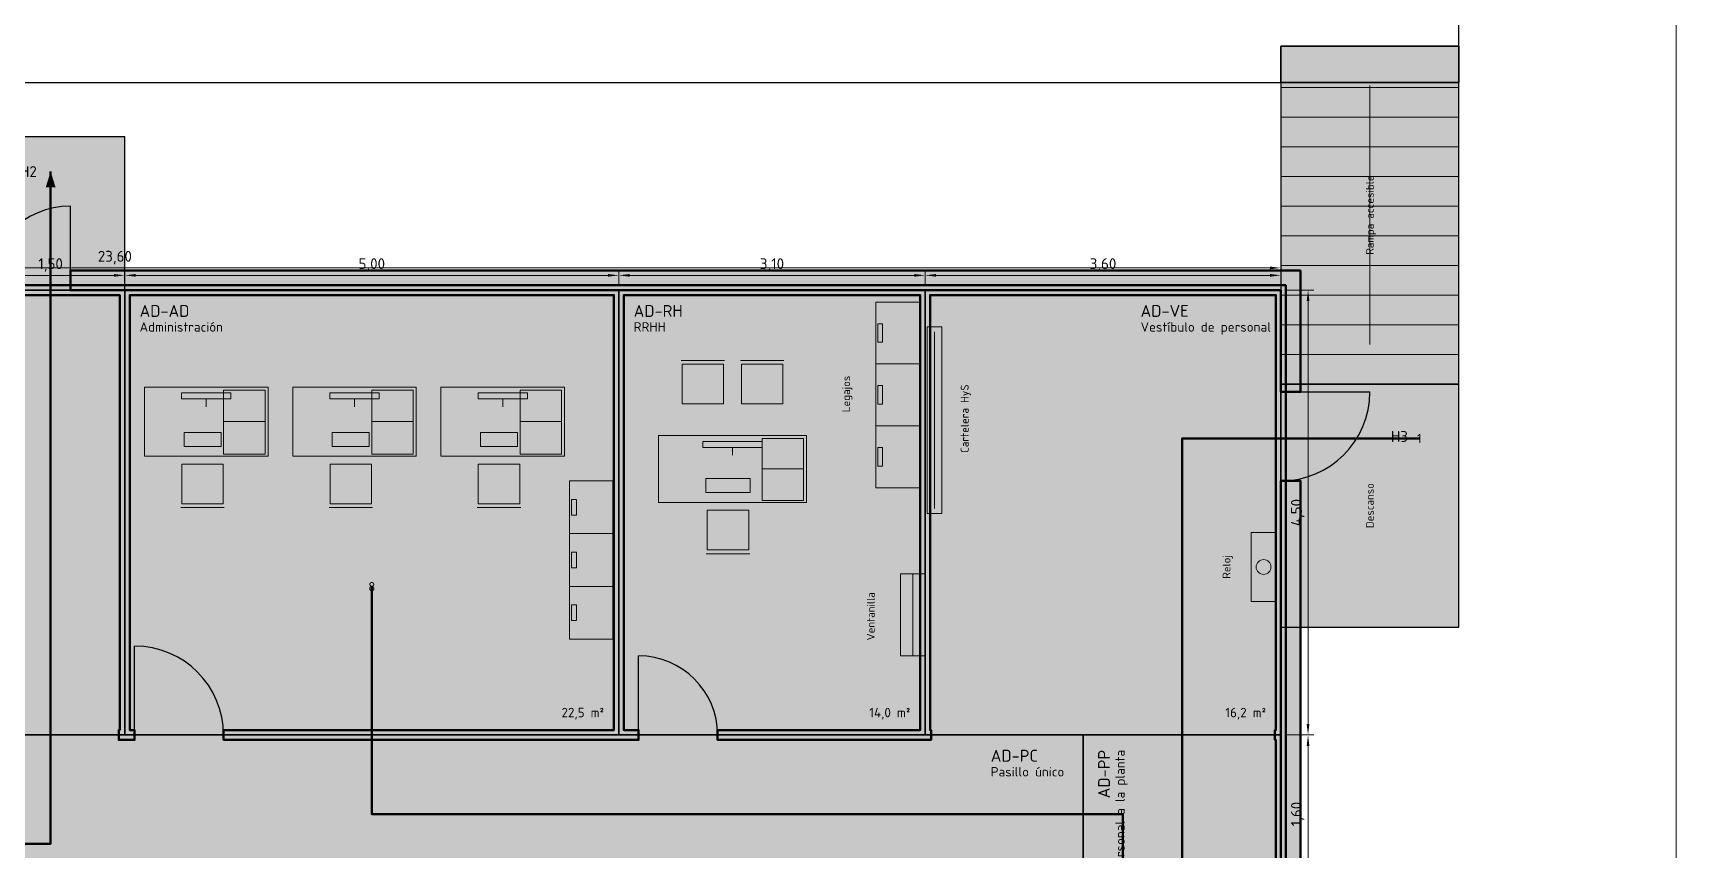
# Model space of a CAD drawing. Header units: millimetres. Extents: x 0 to 1189, y 0 to 841.
# Drawn here: x 339.4 to 672, y 486.7 to 652.1 of the extents above; entities that cross this region are included whole.
import ezdxf
from ezdxf.enums import TextEntityAlignment as Align

# ---------------------------------------------------------------- set-up
doc = ezdxf.new("R2010")
doc.units = ezdxf.units.MM
for name, color, linetype, lineweight in [('A-ABERTURA', 7, 'CONTINUOUS', 25), ('A-COTA', 7, 'CONTINUOUS', 18), ('A-EQUIPO-FINO', 8, 'CONTINUOUS', 13), ('A-EQUIPO-RELLENO', 9, 'CONTINUOUS', 13), ('A-EXTERIOR', 8, 'CONTINUOUS', 25), ('A-MURO', 7, 'CONTINUOUS', 50), ('A-RELLENO', 9, 'CONTINUOUS', 13), ('A-SECTOR', 1, 'CONTINUOUS', 25), ('A-SECTOR-TXT', 1, 'CONTINUOUS', 25), ('A-TABIQUE', 7, 'CONTINUOUS', 50), ('A-TEXTO', 7, 'CONTINUOUS', 18)]:
    doc.layers.add(name, color=color, linetype=linetype, lineweight=lineweight)
doc.layers.add('A-MOBILIARIO', color=8, linetype='CONTINUOUS', lineweight=18, true_color=0x50505a)
doc.layers.add('A-SENDA', color=2, linetype='CONTINUOUS', lineweight=25, true_color=0xd7a500)
doc.styles.add('ISO3098', font='isocpeur.ttf')
doc.dimstyles.new('FLAMA-IRAM', dxfattribs={"dimtxt": 3.5, "dimasz": 3.5, "dimexe": 2, "dimexo": 1.5, "dimgap": 1, "dimtad": 1, "dimdec": 1, "dimtxsty": 'ISO3098', "dimblk": 'IRAM_FLECHA', "dimblk1": 'IRAM_FLECHA', "dimblk2": 'IRAM_FLECHA', "dimcen": 2.5, "dimclrd": 3, "dimclre": 3, "dimclrt": 3, "dimazin": 3, "dimtfac": 1, "dimtmove": 0, "dimatfit": 3, "dimlwd": 18, "dimlwe": 18})

# ---------------------------------------------------------------- blocks, each defined once
blk = doc.blocks.new('IRAM_FLECHA')
blk.add_solid([(0, 0), (-1, 0.125), (-1, -0.125)])

msp = doc.modelspace()

# ---------------------------------------------------------------- hatches: boundary and pattern name
at = {"layer": 'A-EQUIPO-RELLENO', "true_color": 0xeeeeee}
h = msp.add_hatch(color=7, dxfattribs=at)
h.dxf.hatch_style = 1
h.paths.add_polyline_path([(510, 597.6), (510, 585.067), (519, 585.067), (519, 597.6)])
at = {"layer": 'A-EQUIPO-RELLENO', "true_color": 0xffffff}
h = msp.add_hatch(color=7, dxfattribs=at)
h.dxf.hatch_style = 1
h.paths.add_polyline_path([(523.4, 554.8), (523.4, 592.6), (520.4, 592.6), (520.4, 554.8)])
at = {"layer": 'A-EQUIPO-RELLENO', "true_color": 0xd6e2f0}
h = msp.add_hatch(color=7, dxfattribs=at)
h.dxf.hatch_style = 1
h.paths.add_polyline_path([(470.8, 585), (479.2, 585), (479.2, 577), (470.8, 577)])
h = msp.add_hatch(color=7, dxfattribs=at)
h.dxf.hatch_style = 1
h.paths.add_polyline_path([(482.8, 585), (491.2, 585), (491.2, 577), (482.8, 577)])
at = {"layer": 'A-EQUIPO-RELLENO', "true_color": 0xeeeeee}
h = msp.add_hatch(color=7, dxfattribs=at)
h.dxf.hatch_style = 1
h.paths.add_polyline_path([(510, 585.067), (510, 572.533), (519, 572.533), (519, 585.067)])
at = {"layer": 'A-EQUIPO-RELLENO', "true_color": 0xeedec0}
h = msp.add_hatch(color=7, dxfattribs=at)
h.dxf.hatch_style = 1
h.paths.add_polyline_path([(362, 566.4), (387, 566.4), (387, 580.4), (362, 580.4)])
h = msp.add_hatch(color=7, dxfattribs=at)
h.dxf.hatch_style = 1
h.paths.add_polyline_path([(392, 566.4), (417, 566.4), (417, 580.4), (392, 580.4)])
h = msp.add_hatch(color=7, dxfattribs=at)
h.dxf.hatch_style = 1
h.paths.add_polyline_path([(422, 566.4), (447, 566.4), (447, 580.4), (422, 580.4)])
at = {"layer": 'A-EQUIPO-RELLENO', "true_color": 0xeeeeee}
h = msp.add_hatch(color=7, dxfattribs=at)
h.dxf.hatch_style = 1
h.paths.add_polyline_path([(510, 572.533), (510, 560), (519, 560), (519, 572.533)])
at = {"layer": 'A-EQUIPO-RELLENO', "true_color": 0xeedec0}
h = msp.add_hatch(color=7, dxfattribs=at)
h.dxf.hatch_style = 1
h.paths.add_polyline_path([(466, 557.07), (496, 557.07), (496, 570.6), (466, 570.6)])
at = {"layer": 'A-EQUIPO-RELLENO', "true_color": 0xd6e2f0}
h = msp.add_hatch(color=7, dxfattribs=at)
h.dxf.hatch_style = 1
h.paths.add_polyline_path([(377.95, 556.8), (369.55, 556.8), (369.55, 564.8), (377.95, 564.8)])
h = msp.add_hatch(color=7, dxfattribs=at)
h.dxf.hatch_style = 1
h.paths.add_polyline_path([(407.95, 556.8), (399.55, 556.8), (399.55, 564.8), (407.95, 564.8)])
h = msp.add_hatch(color=7, dxfattribs=at)
h.dxf.hatch_style = 1
h.paths.add_polyline_path([(437.95, 556.8), (429.55, 556.8), (429.55, 564.8), (437.95, 564.8)])
at = {"layer": 'A-EQUIPO-RELLENO', "true_color": 0xeeeeee}
h = msp.add_hatch(color=7, dxfattribs=at)
h.dxf.hatch_style = 1
h.paths.add_polyline_path([(448, 561.4), (448, 550.733), (456.8, 550.733), (456.8, 561.4)])
at = {"layer": 'A-EQUIPO-RELLENO', "true_color": 0xd6e2f0}
h = msp.add_hatch(color=7, dxfattribs=at)
h.dxf.hatch_style = 1
h.paths.add_polyline_path([(484.3, 547.47), (475.9, 547.47), (475.9, 555.47), (484.3, 555.47)])
at = {"layer": 'A-EQUIPO-RELLENO', "true_color": 0xeeeeee}
h = msp.add_hatch(color=7, dxfattribs=at)
h.dxf.hatch_style = 1
h.paths.add_polyline_path([(448, 550.733), (448, 540.067), (456.8, 540.067), (456.8, 550.733)])
at = {"layer": 'A-EQUIPO-RELLENO', "true_color": 0xcdd0d4}
h = msp.add_hatch(color=7, dxfattribs=at)
h.dxf.hatch_style = 1
h.paths.add_polyline_path([(586, 551), (586, 537), (591, 537), (591, 551)])
at = {"layer": 'A-EQUIPO-RELLENO', "true_color": 0xeeeeee}
h = msp.add_hatch(color=7, dxfattribs=at)
h.dxf.hatch_style = 1
h.paths.add_polyline_path([(520, 526), (520, 542.6), (515, 542.6), (515, 526)])
h = msp.add_hatch(color=7, dxfattribs=at)
h.dxf.hatch_style = 1
h.paths.add_polyline_path([(448, 540.067), (448, 529.4), (456.8, 529.4), (456.8, 540.067)])
at = {"layer": 'A-EXTERIOR', "true_color": 0xf0f0f0}
h = msp.add_hatch(color=7, dxfattribs=at)
h.dxf.hatch_style = 1
h.paths.add_polyline_path([(592, 581), (628, 581), (628, 649.4), (592, 649.4)])
at = {"layer": 'A-EXTERIOR', "true_color": 0xfafafa}
h = msp.add_hatch(color=7, dxfattribs=at)
h.dxf.hatch_style = 1
h.paths.add_polyline_path([(250, 600), (358, 600), (358, 631), (250, 631)])
h = msp.add_hatch(color=7, dxfattribs=at)
h.dxf.hatch_style = 1
h.paths.add_polyline_path([(592, 531.8), (628, 531.8), (628, 581), (592, 581)])
at = {"layer": 'A-MURO', "true_color": 0x464646}
h = msp.add_hatch(color=7, dxfattribs=at)
h.dxf.hatch_style = 1
h.paths.add_polyline_path([(596, 604), (596, 579.4), (592, 579.4), (592, 600), (347, 600), (347, 604)])
h = msp.add_hatch(color=7, dxfattribs=at)
h.dxf.hatch_style = 1
h.paths.add_polyline_path([(596, 374.8), (592, 374.8), (592, 561.4), (596, 561.4)])
at = {"layer": 'A-RELLENO', "true_color": 0xfafafa}
h = msp.add_hatch(color=7, dxfattribs=at)
h.dxf.hatch_style = 1
h.paths.add_polyline_path([(328, 510), (358, 510), (358, 600), (328, 600)])
at = {"layer": 'A-RELLENO', "true_color": 0xe2ecf8}
h = msp.add_hatch(color=7, dxfattribs=at)
h.dxf.hatch_style = 1
h.paths.add_polyline_path([(358, 510), (458, 510), (458, 600), (358, 600)])
h = msp.add_hatch(color=7, dxfattribs=at)
h.dxf.hatch_style = 1
h.paths.add_polyline_path([(458, 510), (520, 510), (520, 600), (458, 600)])
at = {"layer": 'A-RELLENO', "true_color": 0xfafafa}
h = msp.add_hatch(color=7, dxfattribs=at)
h.dxf.hatch_style = 1
h.paths.add_polyline_path([(520, 510), (592, 510), (592, 600), (520, 600)])
h = msp.add_hatch(color=7, dxfattribs=at)
h.dxf.hatch_style = 1
h.paths.add_polyline_path([(120, 478), (552, 478), (552, 510), (120, 510)])
h = msp.add_hatch(color=7, dxfattribs=at)
h.dxf.hatch_style = 1
h.paths.add_polyline_path([(552, 314), (592, 314), (592, 510), (552, 510)])
at = {"layer": 'A-TABIQUE', "true_color": 0x6e6e6e}
h = msp.add_hatch(color=7, dxfattribs=at)
h.dxf.hatch_style = 1
h.paths.add_polyline_path([(258, 601), (327, 601), (329, 601), (357, 601), (359, 601), (363.062, 601), (363.062, 599), (359, 599), (359, 511), (360, 511), (360, 509), (359, 509), (357, 509), (356.8, 509), (356.8, 511), (357, 511), (357, 599), (329, 599), (329, 511), (329.2, 511), (329.2, 509), (329, 509), (327, 509), (308, 509), (308, 511), (327, 511), (327, 599), (258, 599)])
h = msp.add_hatch(color=7, dxfattribs=at)
h.dxf.hatch_style = 1
h.paths.add_polyline_path([(363.062, 601), (457, 601), (459, 601), (519, 601), (521, 601), (593, 601), (593, 511), (593, 509), (593, 313), (553, 313), (551, 313), (453, 313), (451, 313), (365, 313), (363.062, 313), (363.062, 412.6), (365, 412.6), (451, 412.6), (453, 412.6), (551, 412.6), (551, 415.8), (449, 415.8), (447, 415.8), (402, 415.8), (400, 415.8), (363.062, 415.8), (363.062, 417.8), (400, 417.8), (400, 477), (366, 477), (366, 479), (400, 479), (402, 479), (447, 479), (449, 479), (551, 479), (551, 479.2), (553, 479.2), (553, 479), (553, 477), (553, 458.8), (551, 458.8), (551, 477), (449, 477), (449, 474), (447, 474), (447, 477), (402, 477), (402, 417.8), (447, 417.8), (447, 458), (449, 458), (449, 417.8), (551, 417.8), (551, 442.4), (553, 442.4), (553, 417.8), (553, 415.8), (553, 412.6), (553, 410.6), (553, 350.6), (551, 350.6), (551, 410.6), (453, 410.6), (453, 350), (451, 350), (451, 410.6), (365, 410.6), (365, 315), (451, 315), (451, 334), (453, 334), (453, 315), (551, 315), (551, 333.6), (553, 333.6), (553, 315), (591, 315), (591, 509), (590.8, 509), (590.8, 511), (591, 511), (591, 599), (521, 599), (521, 511), (521.2, 511), (521.2, 509), (521, 509), (519, 509), (478, 509), (478, 511), (519, 511), (519, 599), (459, 599), (459, 511), (462, 511), (462, 509), (459, 509), (457, 509), (378, 509), (378, 511), (457, 511), (457, 599), (363.062, 599)])
at = {"layer": 'A-TEXTO', "true_color": 0x000000}
h = msp.add_hatch(color=7, dxfattribs=at)
h.dxf.hatch_style = 1
h.paths.add_polyline_path([(610, 641.4), (608.428, 635.112), (611.572, 635.112)])
at = {"layer": 'A-TEXTO', "true_color": 0x1e8449}
h = msp.add_hatch(color=7, dxfattribs=at)
h.dxf.hatch_style = 1
h.paths.add_polyline_path([(343, 624), (342, 620.8), (344, 620.8)])
at = {"layer": 'A-TEXTO', "true_color": 0xc0392b}
h = msp.add_hatch(color=7, dxfattribs=at)
h.dxf.hatch_style = 1
h.paths.add_polyline_path([(626, 570), (625.796, 571.553), (625.196, 573), (624.243, 574.243), (623, 575.196), (621.553, 575.796), (620, 576), (618.447, 575.796), (617, 575.196), (615.757, 574.243), (614.804, 573), (614.204, 571.553), (614, 570), (614.204, 568.447), (614.804, 567), (615.757, 565.757), (617, 564.804), (618.447, 564.204), (620, 564), (621.553, 564.204), (623, 564.804), (624.243, 565.757), (625.196, 567), (625.796, 568.447)])
at = {"layer": 'A-TEXTO', "true_color": 0x7f8c8d}
h = msp.add_hatch(color=7, dxfattribs=at)
h.dxf.hatch_style = 1
h.paths.add_polyline_path([(414, 540), (413.796, 541.553), (413.196, 543), (412.243, 544.243), (411, 545.196), (409.553, 545.796), (408, 546), (406.447, 545.796), (405, 545.196), (403.757, 544.243), (402.804, 543), (402.204, 541.553), (402, 540), (402.204, 538.447), (402.804, 537), (403.757, 535.757), (405, 534.804), (406.447, 534.204), (408, 534), (409.553, 534.204), (411, 534.804), (412.243, 535.757), (413.196, 537), (413.796, 538.447)])

# ---------------------------------------------------------------- linework, layer by layer
at = {"layer": 'A-ABERTURA'}
for p, q in [((347, 600), (347, 617)), ((592, 579.4), (610, 579.4)), ((360, 510), (360, 528)), ((462, 510), (462, 526))]:
    msp.add_line(p, q, dxfattribs=at)
for centre, radius, start, end in [((347, 600), 17, 90, 180), ((592, 579.4), 18, 270, 360), ((360, 510), 18, 0, 90), ((462, 510), 16, 0, 90)]:
    msp.add_arc(centre, radius, start, end, dxfattribs=at)
at = {"layer": 'A-EQUIPO-FINO'}
for p, q in [((592, 641), (628, 641)), ((592, 635), (628, 635)), ((592, 629), (628, 629)), ((592, 623), (628, 623)), ((592, 617), (628, 617)), ((592, 611), (628, 611)), ((592, 605), (628, 605)), ((592, 599), (628, 599)), ((592, 593), (628, 593)), ((521.9, 555.8), (521.9, 591.6)), ((592, 587), (628, 587)), ((378, 573.4), (386.4, 573.4)), ((408, 573.4), (416.4, 573.4)), ((438, 573.4), (446.4, 573.4)), ((487, 563.835), (495.4, 563.835)), ((517.5, 526), (517.5, 542.6))]:
    msp.add_line(p, q, dxfattribs=at)
for points in [[(510.4, 593.213), (510.4, 589.453), (511.4, 589.453), (511.4, 593.213)], [(378, 566.8), (386.4, 566.8), (386.4, 579.8), (378, 579.8)], [(408, 566.8), (416.4, 566.8), (416.4, 579.8), (408, 579.8)], [(438, 566.8), (446.4, 566.8), (446.4, 579.8), (438, 579.8)], [(510.4, 580.68), (510.4, 576.92), (511.4, 576.92), (511.4, 580.68)], [(370, 568.4), (377.5, 568.4), (377.5, 571.2), (370, 571.2)], [(400, 568.4), (407.5, 568.4), (407.5, 571.2), (400, 571.2)], [(430, 568.4), (437.5, 568.4), (437.5, 571.2), (430, 571.2)], [(487, 557.47), (495.4, 557.47), (495.4, 570), (487, 570)], [(510.4, 568.147), (510.4, 564.387), (511.4, 564.387), (511.4, 568.147)], [(475.6, 559.07), (484.6, 559.07), (484.6, 561.87), (475.6, 561.87)], [(448.4, 557.667), (448.4, 554.467), (449.4, 554.467), (449.4, 557.667)], [(448.4, 547), (448.4, 543.8), (449.4, 543.8), (449.4, 547)], [(448.4, 536.333), (448.4, 533.133), (449.4, 533.133), (449.4, 536.333)]]:
    msp.add_lwpolyline(points, close=True, dxfattribs=at)
msp.add_circle((588.5, 544), 1.5, dxfattribs=at)
at = {"layer": 'A-EXTERIOR'}
for points in [[(84, 642), (628, 642), (628, 750), (84, 750)], [(592, 581), (628, 581), (628, 649.4), (592, 649.4)], [(250, 600), (358, 600), (358, 631), (250, 631)], [(592, 531.8), (628, 531.8), (628, 581), (592, 581)]]:
    msp.add_lwpolyline(points, close=True, dxfattribs=at)
at = {"layer": 'A-MOBILIARIO'}
for p, q in [((479.4, 585.8), (470.6, 585.8)), ((491.4, 585.8), (482.6, 585.8)), ((374.5, 578), (374.5, 576.4)), ((404.5, 578), (404.5, 576.4)), ((434.5, 578), (434.5, 576.4)), ((481, 568.2), (481, 566.6)), ((369.35, 556), (378.15, 556)), ((399.35, 556), (408.15, 556)), ((429.35, 556), (438.15, 556)), ((475.7, 546.67), (484.5, 546.67))]:
    msp.add_line(p, q, dxfattribs=at)
for points in [[(510, 597.6), (510, 585.067), (519, 585.067), (519, 597.6)], [(523.4, 554.8), (523.4, 592.6), (520.4, 592.6), (520.4, 554.8)], [(470.8, 585), (479.2, 585), (479.2, 577), (470.8, 577)], [(482.8, 585), (491.2, 585), (491.2, 577), (482.8, 577)], [(510, 585.067), (510, 572.533), (519, 572.533), (519, 585.067)], [(362, 566.4), (387, 566.4), (387, 580.4), (362, 580.4)], [(369.5, 578), (379.5, 578), (379.5, 579.2), (369.5, 579.2)], [(392, 566.4), (417, 566.4), (417, 580.4), (392, 580.4)], [(399.5, 578), (409.5, 578), (409.5, 579.2), (399.5, 579.2)], [(422, 566.4), (447, 566.4), (447, 580.4), (422, 580.4)], [(429.5, 578), (439.5, 578), (439.5, 579.2), (429.5, 579.2)], [(510, 572.533), (510, 560), (519, 560), (519, 572.533)], [(466, 557.07), (496, 557.07), (496, 570.6), (466, 570.6)], [(475, 568.2), (487, 568.2), (487, 569.4), (475, 569.4)], [(377.95, 556.8), (369.55, 556.8), (369.55, 564.8), (377.95, 564.8)], [(407.95, 556.8), (399.55, 556.8), (399.55, 564.8), (407.95, 564.8)], [(437.95, 556.8), (429.55, 556.8), (429.55, 564.8), (437.95, 564.8)], [(448, 561.4), (448, 550.733), (456.8, 550.733), (456.8, 561.4)], [(484.3, 547.47), (475.9, 547.47), (475.9, 555.47), (484.3, 555.47)], [(448, 550.733), (448, 540.067), (456.8, 540.067), (456.8, 550.733)], [(586, 551), (586, 537), (591, 537), (591, 551)], [(520, 526), (520, 542.6), (515, 542.6), (515, 526)], [(448, 540.067), (448, 529.4), (456.8, 529.4), (456.8, 540.067)]]:
    msp.add_lwpolyline(points, close=True, dxfattribs=at)
at = {"layer": 'A-MURO'}
for points in [[(596, 604), (596, 579.4), (592, 579.4), (592, 600), (347, 600), (347, 604)], [(596, 374.8), (592, 374.8), (592, 561.4), (596, 561.4)]]:
    msp.add_lwpolyline(points, close=True, dxfattribs=at)
at = {"layer": 'A-SECTOR'}
for points in [[(328, 510), (358, 510), (358, 600), (328, 600)], [(358, 510), (458, 510), (458, 600), (358, 600)], [(458, 510), (520, 510), (520, 600), (458, 600)], [(520, 510), (592, 510), (592, 600), (520, 600)], [(120, 478), (552, 478), (552, 510), (120, 510)], [(552, 314), (592, 314), (592, 510), (552, 510)]]:
    msp.add_lwpolyline(points, close=True, dxfattribs=at)
at = {"layer": 'A-SENDA'}
msp.add_lwpolyline([(592, 649.4), (628, 649.4), (628, 642), (592, 642)], close=True, dxfattribs=at)
at = {"layer": 'A-TABIQUE'}
for points in [[(329, 601), (357, 601), (359, 601), (457, 601), (459, 601), (519, 601), (521, 601), (593, 601), (593, 511), (593, 509), (593, 313), (553, 313), (551, 313), (453, 313), (451, 313), (365, 313), (363, 313), (205, 313)], [(591, 315), (591, 509), (590.8, 509), (590.8, 511), (591, 511), (591, 599), (521, 599), (521, 511), (521.2, 511), (521.2, 509), (521, 509), (519, 509), (478, 509), (478, 511), (519, 511), (519, 599), (459, 599), (459, 511), (462, 511), (462, 509), (459, 509), (457, 509), (378, 509), (378, 511), (457, 511), (457, 599), (359, 599), (359, 511), (360, 511), (360, 509), (359, 509), (357, 509), (356.8, 509), (356.8, 511), (357, 511), (357, 599), (329, 599)]]:
    msp.add_lwpolyline(points, dxfattribs=at)
at = {"layer": 'A-TEXTO'}
msp.add_line((610, 589), (610, 641.4), dxfattribs=at)
msp.add_lwpolyline([(40, 240), (672, 240), (672, 780), (40, 780)], close=True, dxfattribs=at)
at = {"layer": 'A-TEXTO', "lineweight": 50, "true_color": 0x1e8449}
msp.add_lwpolyline([(220, 488), (343, 488), (343, 624)], dxfattribs=at)
at = {"layer": 'A-TEXTO', "lineweight": 50, "true_color": 0xc0392b}
msp.add_lwpolyline([(620, 570), (572, 570), (572, 342), (532, 342)], dxfattribs=at)
at = {"layer": 'A-TEXTO', "lineweight": 50, "true_color": 0x7f8c8d}
msp.add_lwpolyline([(408, 540), (408, 494), (560, 494), (560, 290)], dxfattribs=at)

# ---------------------------------------------------------------- texts
at = {"layer": 'A-SECTOR-TXT', "style": 'ISO3098'}
for s, height, p in [('AD-AD', 2.4, (361, 597)), ('AD-RH', 2.4, (461, 597)), ('AD-VE', 2.4, (563.598, 597)), ('Administración', 1.92, (361, 593.52)), ('RRHH', 1.92, (461, 593.52)), ('Vestíbulo de personal', 1.92, (563.598, 593.52)), ('AD-PC', 2.4, (533.275, 507)), ('Pasillo único', 1.92, (533.275, 503.52))]:
    msp.add_text(s, height=height, dxfattribs=at).set_placement(p, align=Align.TOP_LEFT)
for s, p in [('Legajos', (504, 579)), ('Cartelera HyS', (528, 574)), ('Reloj', (581, 544)), ('Ventanilla', (509, 534))]:
    msp.add_text(s, height=1.6, rotation=90, dxfattribs=at).set_placement(p, align=Align.MIDDLE_CENTER)
for s, p in [('22,5 m²', (455, 513)), ('14,0 m²', (517, 513)), ('16,2 m²', (589, 513))]:
    msp.add_text(s, height=1.92, dxfattribs=at).set_placement(p, align=Align.BOTTOM_RIGHT)
for s, height, p in [('AD-PP', 2.4, (555, 507)), ('Paso de personal a la planta', 1.92, (558.48, 507))]:
    msp.add_text(s, height=height, rotation=90, dxfattribs=at).set_placement(p, align=Align.TOP_RIGHT)
at = {"layer": 'A-TEXTO', "style": 'ISO3098'}
for s, p in [('H2', (338.5, 624)), ('H3', (616, 570.4))]:
    msp.add_text(s, height=2.2, dxfattribs=at).set_placement(p, align=Align.MIDDLE_CENTER)
for s, p in [('Rampa accesible', (610, 615.2)), ('Descanso', (610, 556.4))]:
    msp.add_text(s, height=1.6, rotation=90, dxfattribs=at).set_placement(p, align=Align.MIDDLE_CENTER)
at = {"layer": 'A-TEXTO', "true_color": 0xffffff, "style": 'ISO3098'}
for s, p in [('1', (620, 570)), ('8', (408, 540))]:
    msp.add_text(s, height=1.87, dxfattribs=at).set_placement(p, align=Align.MIDDLE_CENTER)

# ---------------------------------------------------------------- dimensions: what is measured, and where the dimension line sits
at = {"layer": 'A-COTA'}
for base, p1, p2 in [((120, 604.5), (120, 600), (592, 600)), ((328, 603), (328, 600), (358, 600)), ((358, 603), (358, 600), (458, 600)), ((458, 603), (458, 600), (520, 600)), ((520, 603), (520, 600), (592, 600))]:
    msp.add_linear_dim(base=base, p1=p1, p2=p2, dimstyle='FLAMA-IRAM', override={"dimtxt": 2.2, "dimasz": 2.2, "dimexe": 1.2, "dimexo": 1, "dimdec": 2, "dimlfac": 0.05, "dimzin": 0}, dxfattribs=at).render()
for base, p1, p2 in [((597.5, 510), (592, 510), (592, 600)), ((597.5, 478), (592, 478), (592, 510))]:
    msp.add_linear_dim(base=base, p1=p1, p2=p2, angle=90, dimstyle='FLAMA-IRAM', override={"dimtxt": 2.2, "dimasz": 2.2, "dimexe": 1.2, "dimexo": 1, "dimdec": 2, "dimlfac": 0.05, "dimzin": 0}, dxfattribs=at).render()

doc.saveas('drawing.dxf')
